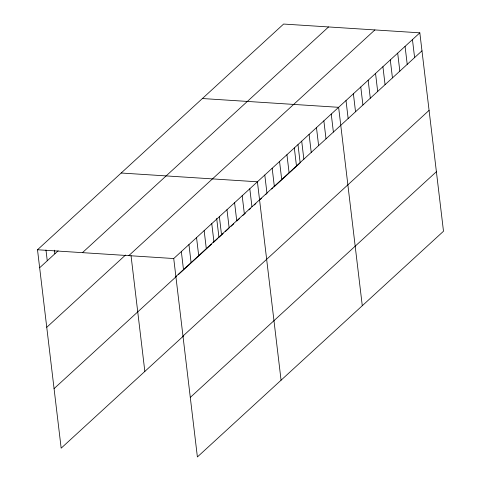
<?xml version="1.0" encoding="UTF-8"?>
<svg xmlns="http://www.w3.org/2000/svg" width="481" height="481" viewBox="0 0 481 481"><rect width="100%" height="100%" fill="white"/><g stroke="black" fill="none" stroke-linecap="round" stroke-linejoin="round"><path stroke-width="0.72" d="M183.339 336.123L61.165 448.172L37.506 249.759L283.61 24.05L419.835 32.828L443.494 231.241L197.39 456.95L173.731 258.537L419.835 32.828M39.646 267.755L58.123 250.811M82.455 252.651L328.565 26.948M46.747 327.29L125.535 255.032M128.776 255.639L374.885 29.93M175.878 276.533L421.981 50.824M54.064 388.63L176.238 276.587M178.349 274.651L189.424 264.496M189.953 264.009L211.574 244.18M213.155 242.731L217.899 238.378M223.172 233.538L218.957 237.41L216.69 218.422M225.282 231.608L228.974 228.222M231.084 226.286L233.724 223.869M236.886 220.965L239.526 218.548M242.689 215.644L245.322 213.227M249.014 209.842L250.595 208.387M254.287 205.002L255.874 203.553M260.089 199.681L261.67 198.232M265.891 194.366L266.949 193.398M271.693 189.045L272.745 188.077M273.803 187.109L292.791 169.697M293.314 169.216L299.645 163.408M182.972 336.069L429.082 110.365M190.29 397.414L436.399 171.705M202.393 98.533L338.624 107.311L362.283 305.724M121.182 173.016L257.407 181.794L281.066 380.212M37.506 249.759L173.731 258.537M412.451 39.598L414.598 57.594M405.068 46.374L407.215 64.37M397.685 53.144L399.831 71.14M390.301 59.915L392.448 77.91M382.918 66.685L385.065 84.68M375.541 73.455L377.681 91.45M368.157 80.231L370.298 98.226M360.774 87.001L362.914 104.996M353.391 93.771L355.531 111.766M346.007 100.541L348.148 118.536M331.241 114.081L333.387 132.077M323.857 120.857L326.004 138.853M316.474 127.627L318.62 145.623M309.091 134.397L311.237 152.393M301.707 141.167L303.854 159.163M297.992 144.667L300.168 162.927M294.324 147.938L296.47 165.933M286.941 154.714L289.087 172.709M279.557 161.484L281.704 179.479M272.174 168.254L274.32 186.249M264.79 175.024L266.937 193.019M249.801 188.774L251.948 206.77M242.19 195.749L244.336 213.744M234.584 202.723L236.73 220.719M226.978 209.704L229.124 227.699M219.372 216.678L221.519 234.674M211.766 223.653L213.913 241.648M204.154 230.633L206.301 248.629M196.549 237.608L198.695 255.603M188.943 244.582L191.089 262.578M181.337 251.557L183.483 269.558M131.036 255.664L144.841 371.428M54.431 250.198L54.864 253.8M45.972 249.976L47.258 260.774"/></g></svg>
